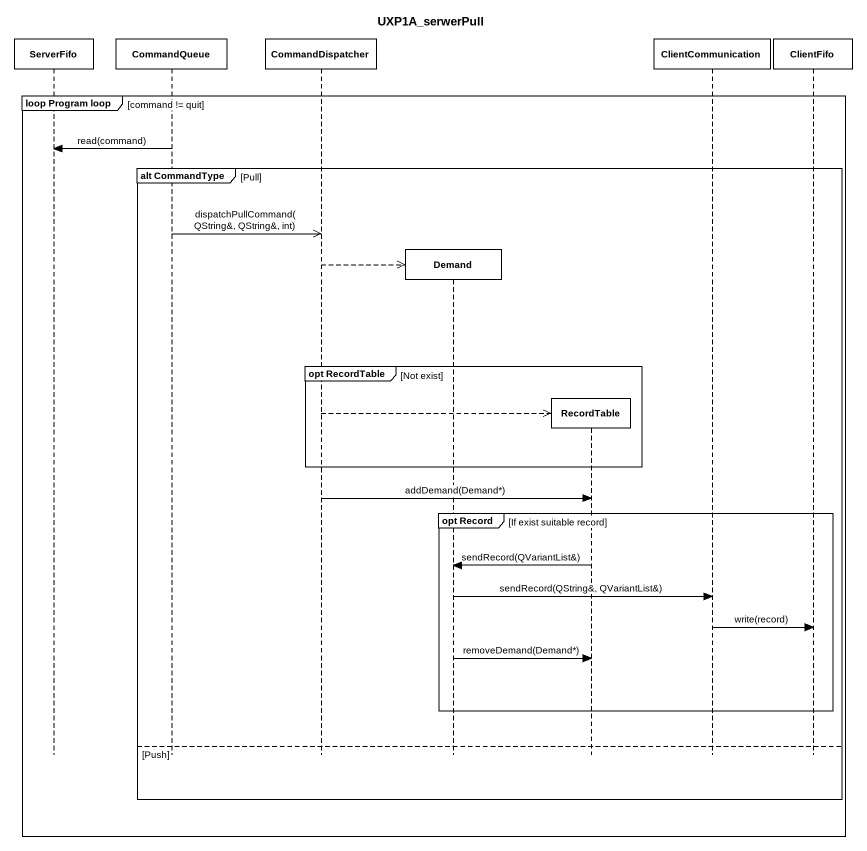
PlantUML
@startuml
title UXP1A_serwerPull
hide footbox
participant ServerFifo
participant CommandQueue
participant CommandDispatcher
participant Demand
participant RecordTable
participant ClientCommunication
participant ClientFifo

group loop Program loop [command != quit]
  CommandQueue -> ServerFifo : read(command)
  group alt CommandType [Pull]
    CommandQueue ->> CommandDispatcher : dispatchPullCommand(QString&, QString&, int)
    CommandDispatcher -->> Demand **
    group opt RecordTable [Not exist]
      CommandDispatcher -->> RecordTable **
    end
    CommandDispatcher -> RecordTable : addDemand(Demand*)
    group opt Record [If exist suitable record]
      RecordTable -> Demand : sendRecord(QVariantList&)
      Demand -> ClientCommunication : sendRecord(QString&, QVariantList&)
      ClientCommunication -> ClientFifo : write(record)
      Demand -> RecordTable : removeDemand(Demand*)
    end
  else Push
  end
end
@enduml
